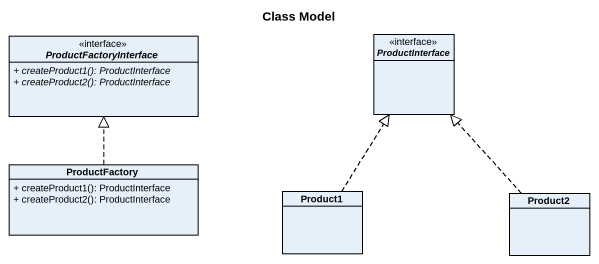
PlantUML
@startuml
title Class Model
hide circle
hide empty members
skinparam classAttributeIconSize 0
interface ProductFactoryInterface <<interface>> {
  {abstract} + createProduct1(): ProductInterface
  {abstract} + createProduct2(): ProductInterface
}
interface ProductInterface <<interface>>
class ProductFactory {
  + createProduct1(): ProductInterface
  + createProduct2(): ProductInterface
}
class Product1
class Product2
ProductFactory .up.|> ProductFactoryInterface
Product1 .up.|> ProductInterface
Product2 .up.|> ProductInterface
@enduml
